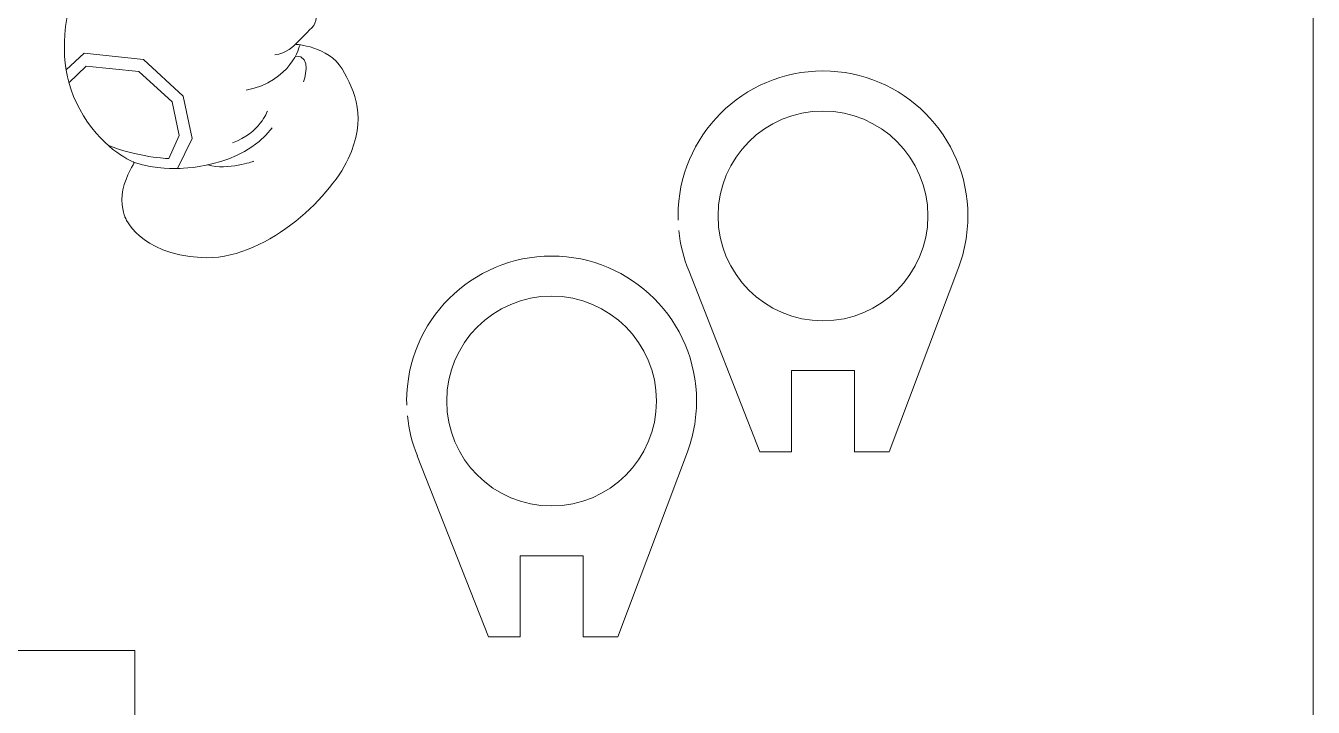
# Model space of a CAD drawing. Header units: centimetres. Extents: x -65 to 125, y -59 to 116.
# Drawn here: x 19.41 to 26.77, y 2.06 to 5.96 of the extents above; entities that cross this region are included whole.
import ezdxf

# ---------------------------------------------------------------- set-up
doc = ezdxf.new("R2010")
doc.units = ezdxf.units.CM
doc.header["$MEASUREMENT"] = 0
doc.layers.add('layer 1', color=7, linetype='Continuous')

msp = doc.modelspace()

# ---------------------------------------------------------------- linework, layer by layer
at = {"layer": 'layer 1', "color": 250, "lineweight": 9}
for points, knots in [([(-27.41654, 31.46228), (-27.41654, 31.46228), (26.77014, 31.46228), (26.77014, 31.46228), (26.77014, 31.46228), (26.77014, 31.46228), (26.77014, -20.81939), (26.77014, -20.81939), (26.77014, -20.81939), (26.77014, -20.81939), (-27.41654, -20.81939), (-27.41654, -20.81939), (-27.41654, -20.81939), (-27.41654, -20.81939), (-27.41654, 31.46228), (-27.41654, 31.46228)], [0, 0, 0, 0, 0.2, 0.2, 0.2, 0.2, 0.4, 0.4, 0.4, 0.4, 0.6, 0.6, 0.6, 0.6, 1, 1, 1, 1]), ([(23.13699, 4.86869), (23.13699, 4.86869), (23.13699, 4.86869), (23.13699, 4.86869), (23.13699, 4.86869), (23.13699, 5.32654), (23.50816, 5.69771), (23.96601, 5.69771)], [0, 0, 0, 0, 0.3333333, 0.3333333, 0.3333333, 0.3333333, 1, 1, 1, 1]), ([(24.79503, 4.86869), (24.79503, 4.86869), (24.79503, 4.86869), (24.79503, 4.86869), (24.79503, 4.86869), (24.79503, 4.76616), (24.77637, 4.66801), (24.74234, 4.57737)], [0, 0, 0, 0, 0.3333333, 0.3333333, 0.3333333, 0.3333333, 1, 1, 1, 1]), ([(23.19803, 4.55606), (23.19803, 4.55606), (23.19803, 4.55606), (23.19803, 4.55606), (23.19803, 4.55606), (23.16877, 4.62786), (23.14925, 4.70467), (23.14119, 4.78487)], [0, 0, 0, 0, 0.3333333, 0.3333333, 0.3333333, 0.3333333, 1, 1, 1, 1]), ([(21.58477, 3.81035), (21.58477, 3.81035), (21.58477, 3.81035), (21.58477, 3.81035), (21.58477, 3.81035), (21.58477, 4.2682), (21.95594, 4.63937), (22.41379, 4.63937)], [0, 0, 0, 0, 0.3333333, 0.3333333, 0.3333333, 0.3333333, 1, 1, 1, 1]), ([(24.74241, 4.57741), (24.74241, 4.57741), (24.74241, 4.57741), (24.74241, 4.57741), (24.74241, 4.57741), (24.74241, 4.57741), (24.34525, 3.51931), (24.34525, 3.51931)], [0, 0, 0, 0, 0.3333333, 0.3333333, 0.3333333, 0.3333333, 1, 1, 1, 1]), ([(24.74234, 4.57737), (24.74234, 4.57737), (24.74234, 4.57737), (24.74234, 4.57737), (24.74234, 4.57737), (24.74234, 4.57737), (24.74241, 4.57741), (24.74241, 4.57741)], [0, 0, 0, 0, 0.3333333, 0.3333333, 0.3333333, 0.3333333, 1, 1, 1, 1]), ([(23.60442, 3.51931), (23.60442, 3.51931), (23.60442, 3.51931), (23.60442, 3.51931), (23.60442, 3.51931), (23.60442, 3.51931), (23.19795, 4.5561), (23.19795, 4.5561)], [0, 0, 0, 0, 0.3333333, 0.3333333, 0.3333333, 0.3333333, 1, 1, 1, 1]), ([(23.19795, 4.5561), (23.19795, 4.5561), (23.19795, 4.5561), (23.19795, 4.5561), (23.19795, 4.5561), (23.19795, 4.5561), (23.19803, 4.55606), (23.19803, 4.55606)], [0, 0, 0, 0, 0.3333333, 0.3333333, 0.3333333, 0.3333333, 1, 1, 1, 1]), ([(24.14682, 3.98389), (24.14682, 3.98389), (24.14682, 3.98389), (24.14682, 3.98389), (24.14682, 3.98389), (24.14682, 3.98389), (23.78682, 3.98389), (23.78682, 3.98389)], [0, 0, 0, 0, 0.3333333, 0.3333333, 0.3333333, 0.3333333, 1, 1, 1, 1]), ([(23.78682, 3.98389), (23.78682, 3.98389), (23.78682, 3.98389), (23.78682, 3.98389), (23.78682, 3.98389), (23.78682, 3.98389), (23.78682, 3.51931), (23.78682, 3.51931)], [0, 0, 0, 0, 0.3333333, 0.3333333, 0.3333333, 0.3333333, 1, 1, 1, 1]), ([(24.14682, 3.51931), (24.14682, 3.51931), (24.14682, 3.51931), (24.14682, 3.51931), (24.14682, 3.51931), (24.14682, 3.51931), (24.14682, 3.98389), (24.14682, 3.98389)], [0, 0, 0, 0, 0.3333333, 0.3333333, 0.3333333, 0.3333333, 1, 1, 1, 1]), ([(23.24281, 3.81035), (23.24281, 3.81035), (23.24281, 3.81035), (23.24281, 3.81035), (23.24281, 3.81035), (23.24281, 3.70782), (23.22415, 3.60967), (23.19012, 3.51903)], [0, 0, 0, 0, 0.3333333, 0.3333333, 0.3333333, 0.3333333, 1, 1, 1, 1]), ([(21.64581, 3.49772), (21.64581, 3.49772), (21.64581, 3.49772), (21.64581, 3.49772), (21.64581, 3.49772), (21.61655, 3.56952), (21.59703, 3.64633), (21.58897, 3.72653)], [0, 0, 0, 0, 0.3333333, 0.3333333, 0.3333333, 0.3333333, 1, 1, 1, 1]), ([(22.0522, 2.46097), (22.0522, 2.46097), (22.0522, 2.46097), (22.0522, 2.46097), (22.0522, 2.46097), (22.0522, 2.46097), (21.64573, 3.49776), (21.64573, 3.49776)], [0, 0, 0, 0, 0.3333333, 0.3333333, 0.3333333, 0.3333333, 1, 1, 1, 1]), ([(21.64573, 3.49776), (21.64573, 3.49776), (21.64573, 3.49776), (21.64573, 3.49776), (21.64573, 3.49776), (21.64573, 3.49776), (21.64581, 3.49772), (21.64581, 3.49772)], [0, 0, 0, 0, 0.3333333, 0.3333333, 0.3333333, 0.3333333, 1, 1, 1, 1]), ([(23.19019, 3.51907), (23.19019, 3.51907), (23.19019, 3.51907), (23.19019, 3.51907), (23.19019, 3.51907), (23.19019, 3.51907), (22.79303, 2.46097), (22.79303, 2.46097)], [0, 0, 0, 0, 0.3333333, 0.3333333, 0.3333333, 0.3333333, 1, 1, 1, 1]), ([(23.19012, 3.51903), (23.19012, 3.51903), (23.19012, 3.51903), (23.19012, 3.51903), (23.19012, 3.51903), (23.19012, 3.51903), (23.19019, 3.51907), (23.19019, 3.51907)], [0, 0, 0, 0, 0.3333333, 0.3333333, 0.3333333, 0.3333333, 1, 1, 1, 1]), ([(23.78682, 3.51931), (23.78682, 3.51931), (23.78682, 3.51931), (23.78682, 3.51931), (23.78682, 3.51931), (23.78682, 3.51931), (23.60442, 3.51931), (23.60442, 3.51931)], [0, 0, 0, 0, 0.3333333, 0.3333333, 0.3333333, 0.3333333, 1, 1, 1, 1]), ([(24.34525, 3.51931), (24.34525, 3.51931), (24.34525, 3.51931), (24.34525, 3.51931), (24.34525, 3.51931), (24.34525, 3.51931), (24.14682, 3.51931), (24.14682, 3.51931)], [0, 0, 0, 0, 0.3333333, 0.3333333, 0.3333333, 0.3333333, 1, 1, 1, 1]), ([(22.5946, 2.92555), (22.5946, 2.92555), (22.5946, 2.92555), (22.5946, 2.92555), (22.5946, 2.92555), (22.5946, 2.92555), (22.2346, 2.92555), (22.2346, 2.92555)], [0, 0, 0, 0, 0.3333333, 0.3333333, 0.3333333, 0.3333333, 1, 1, 1, 1]), ([(22.2346, 2.92555), (22.2346, 2.92555), (22.2346, 2.92555), (22.2346, 2.92555), (22.2346, 2.92555), (22.2346, 2.92555), (22.2346, 2.46097), (22.2346, 2.46097)], [0, 0, 0, 0, 0.3333333, 0.3333333, 0.3333333, 0.3333333, 1, 1, 1, 1]), ([(22.5946, 2.46097), (22.5946, 2.46097), (22.5946, 2.46097), (22.5946, 2.46097), (22.5946, 2.46097), (22.5946, 2.46097), (22.5946, 2.92555), (22.5946, 2.92555)], [0, 0, 0, 0, 0.3333333, 0.3333333, 0.3333333, 0.3333333, 1, 1, 1, 1]), ([(22.2346, 2.46097), (22.2346, 2.46097), (22.2346, 2.46097), (22.2346, 2.46097), (22.2346, 2.46097), (22.2346, 2.46097), (22.0522, 2.46097), (22.0522, 2.46097)], [0, 0, 0, 0, 0.3333333, 0.3333333, 0.3333333, 0.3333333, 1, 1, 1, 1]), ([(22.79303, 2.46097), (22.79303, 2.46097), (22.79303, 2.46097), (22.79303, 2.46097), (22.79303, 2.46097), (22.79303, 2.46097), (22.5946, 2.46097), (22.5946, 2.46097)], [0, 0, 0, 0, 0.3333333, 0.3333333, 0.3333333, 0.3333333, 1, 1, 1, 1])]:
    msp.add_open_spline(points, degree=3, knots=knots, dxfattribs=at)
at = {"layer": 'layer 1', "color": 142, "lineweight": 9}
for points, knots in [([(19.73684, 5.44112), (19.73684, 5.44112), (19.73684, 5.44112), (19.73684, 5.44112), (19.73684, 5.44112), (19.61632, 5.64128), (19.60281, 5.82508), (19.65729, 6.09517)], [0, 0, 0, 0, 0.3333333, 0.3333333, 0.3333333, 0.3333333, 1, 1, 1, 1]), ([(21.06882, 6.02877), (21.06882, 6.02877), (21.06882, 6.02877), (21.06882, 6.02877), (21.06882, 6.02877), (21.06882, 6.02877), (21.07401, 5.97678), (21.04283, 5.94535)], [0, 0, 0, 0, 0.3333333, 0.3333333, 0.3333333, 0.3333333, 1, 1, 1, 1]), ([(21.04283, 5.94535), (21.04283, 5.94535), (21.04283, 5.94535), (21.04283, 5.94535), (21.04283, 5.94535), (21.01165, 5.91392), (20.94791, 5.85022), (20.94791, 5.85022)], [0, 0, 0, 0, 0.3333333, 0.3333333, 0.3333333, 0.3333333, 1, 1, 1, 1]), ([(20.94791, 5.85022), (20.94791, 5.85022), (20.94791, 5.85022), (20.94791, 5.85022), (20.94791, 5.85022), (20.94791, 5.85022), (21.13915, 5.84071), (21.21511, 5.71029), (21.21511, 5.71029), (21.21511, 5.71029), (21.21511, 5.71029), (21.21511, 5.71029), (21.21511, 5.71029), (21.29107, 5.57987), (21.35832, 5.42795), (21.25038, 5.19553)], [0, 0, 0, 0, 0.2, 0.2, 0.2, 0.2, 0.4, 0.4, 0.4, 0.4, 0.6, 0.6, 0.6, 0.6, 1, 1, 1, 1]), ([(23.96601, 5.46869), (23.63464, 5.46869), (23.36601, 5.20006), (23.36601, 4.86869), (23.36601, 4.86869), (23.36601, 4.53732), (23.63464, 4.26869), (23.96601, 4.26869), (23.96601, 4.26869), (24.29738, 4.26869), (24.56601, 4.53732), (24.56601, 4.86869), (24.56601, 4.86869), (24.56601, 5.20006), (24.29738, 5.46869), (23.96601, 5.46869)], [0, 0, 0, 0, 0.2, 0.2, 0.2, 0.2, 0.4, 0.4, 0.4, 0.4, 0.6, 0.6, 0.6, 0.6, 1, 1, 1, 1]), ([(23.96601, 5.46869), (23.63464, 5.46869), (23.36601, 5.20006), (23.36601, 4.86869), (23.36601, 4.86869), (23.36601, 4.53732), (23.63464, 4.26869), (23.96601, 4.26869), (23.96601, 4.26869), (24.29738, 4.26869), (24.56601, 4.53732), (24.56601, 4.86869), (24.56601, 4.86869), (24.56601, 5.20006), (24.29738, 5.46869), (23.96601, 5.46869)], [0, 0, 0, 0, 0.2, 0.2, 0.2, 0.2, 0.4, 0.4, 0.4, 0.4, 0.6, 0.6, 0.6, 0.6, 1, 1, 1, 1]), ([(23.96601, 5.46869), (23.63464, 5.46869), (23.36601, 5.20006), (23.36601, 4.86869), (23.36601, 4.86869), (23.36601, 4.53732), (23.63464, 4.26869), (23.96601, 4.26869), (23.96601, 4.26869), (24.29738, 4.26869), (24.56601, 4.53732), (24.56601, 4.86869), (24.56601, 4.86869), (24.56601, 5.20006), (24.29738, 5.46869), (23.96601, 5.46869)], [0, 0, 0, 0, 0.2, 0.2, 0.2, 0.2, 0.4, 0.4, 0.4, 0.4, 0.6, 0.6, 0.6, 0.6, 1, 1, 1, 1]), ([(23.96601, 5.46869), (23.63464, 5.46869), (23.36601, 5.20006), (23.36601, 4.86869), (23.36601, 4.86869), (23.36601, 4.53732), (23.63464, 4.26869), (23.96601, 4.26869), (23.96601, 4.26869), (24.29738, 4.26869), (24.56601, 4.53732), (24.56601, 4.86869), (24.56601, 4.86869), (24.56601, 5.20006), (24.29738, 5.46869), (23.96601, 5.46869)], [0, 0, 0, 0, 0.2, 0.2, 0.2, 0.2, 0.4, 0.4, 0.4, 0.4, 0.6, 0.6, 0.6, 0.6, 1, 1, 1, 1]), ([(23.96601, 5.46869), (23.63464, 5.46869), (23.36601, 5.20006), (23.36601, 4.86869), (23.36601, 4.86869), (23.36601, 4.53732), (23.63464, 4.26869), (23.96601, 4.26869), (23.96601, 4.26869), (24.29738, 4.26869), (24.56601, 4.53732), (24.56601, 4.86869), (24.56601, 4.86869), (24.56601, 5.20006), (24.29738, 5.46869), (23.96601, 5.46869)], [0, 0, 0, 0, 0.2, 0.2, 0.2, 0.2, 0.4, 0.4, 0.4, 0.4, 0.6, 0.6, 0.6, 0.6, 1, 1, 1, 1]), ([(23.96601, 5.46869), (23.63464, 5.46869), (23.36601, 5.20006), (23.36601, 4.86869), (23.36601, 4.86869), (23.36601, 4.53732), (23.63464, 4.26869), (23.96601, 4.26869), (23.96601, 4.26869), (24.29738, 4.26869), (24.56601, 4.53732), (24.56601, 4.86869), (24.56601, 4.86869), (24.56601, 5.20006), (24.29738, 5.46869), (23.96601, 5.46869)], [0, 0, 0, 0, 0.2, 0.2, 0.2, 0.2, 0.4, 0.4, 0.4, 0.4, 0.6, 0.6, 0.6, 0.6, 1, 1, 1, 1]), ([(23.96601, 5.46869), (23.63464, 5.46869), (23.36601, 5.20006), (23.36601, 4.86869), (23.36601, 4.86869), (23.36601, 4.53732), (23.63464, 4.26869), (23.96601, 4.26869), (23.96601, 4.26869), (24.29738, 4.26869), (24.56601, 4.53732), (24.56601, 4.86869), (24.56601, 4.86869), (24.56601, 5.20006), (24.29738, 5.46869), (23.96601, 5.46869)], [0, 0, 0, 0, 0.2, 0.2, 0.2, 0.2, 0.4, 0.4, 0.4, 0.4, 0.6, 0.6, 0.6, 0.6, 1, 1, 1, 1]), ([(23.96601, 5.46869), (23.63464, 5.46869), (23.36601, 5.20006), (23.36601, 4.86869), (23.36601, 4.86869), (23.36601, 4.53732), (23.63464, 4.26869), (23.96601, 4.26869), (23.96601, 4.26869), (24.29738, 4.26869), (24.56601, 4.53732), (24.56601, 4.86869), (24.56601, 4.86869), (24.56601, 5.20006), (24.29738, 5.46869), (23.96601, 5.46869)], [0, 0, 0, 0, 0.2, 0.2, 0.2, 0.2, 0.4, 0.4, 0.4, 0.4, 0.6, 0.6, 0.6, 0.6, 1, 1, 1, 1]), ([(23.96601, 5.46869), (23.63464, 5.46869), (23.36601, 5.20006), (23.36601, 4.86869), (23.36601, 4.86869), (23.36601, 4.53732), (23.63464, 4.26869), (23.96601, 4.26869), (23.96601, 4.26869), (24.29738, 4.26869), (24.56601, 4.53732), (24.56601, 4.86869), (24.56601, 4.86869), (24.56601, 5.20006), (24.29738, 5.46869), (23.96601, 5.46869)], [0, 0, 0, 0, 0.2, 0.2, 0.2, 0.2, 0.4, 0.4, 0.4, 0.4, 0.6, 0.6, 0.6, 0.6, 1, 1, 1, 1]), ([(23.96601, 5.46869), (23.63464, 5.46869), (23.36601, 5.20006), (23.36601, 4.86869), (23.36601, 4.86869), (23.36601, 4.53732), (23.63464, 4.26869), (23.96601, 4.26869), (23.96601, 4.26869), (24.29738, 4.26869), (24.56601, 4.53732), (24.56601, 4.86869), (24.56601, 4.86869), (24.56601, 5.20006), (24.29738, 5.46869), (23.96601, 5.46869)], [0, 0, 0, 0, 0.2, 0.2, 0.2, 0.2, 0.4, 0.4, 0.4, 0.4, 0.6, 0.6, 0.6, 0.6, 1, 1, 1, 1]), ([(23.96601, 5.46869), (23.63464, 5.46869), (23.36601, 5.20006), (23.36601, 4.86869), (23.36601, 4.86869), (23.36601, 4.53732), (23.63464, 4.26869), (23.96601, 4.26869), (23.96601, 4.26869), (24.29738, 4.26869), (24.56601, 4.53732), (24.56601, 4.86869), (24.56601, 4.86869), (24.56601, 5.20006), (24.29738, 5.46869), (23.96601, 5.46869)], [0, 0, 0, 0, 0.2, 0.2, 0.2, 0.2, 0.4, 0.4, 0.4, 0.4, 0.6, 0.6, 0.6, 0.6, 1, 1, 1, 1]), ([(23.96601, 5.46869), (23.63464, 5.46869), (23.36601, 5.20006), (23.36601, 4.86869), (23.36601, 4.86869), (23.36601, 4.53732), (23.63464, 4.26869), (23.96601, 4.26869), (23.96601, 4.26869), (24.29738, 4.26869), (24.56601, 4.53732), (24.56601, 4.86869), (24.56601, 4.86869), (24.56601, 5.20006), (24.29738, 5.46869), (23.96601, 5.46869)], [0, 0, 0, 0, 0.2, 0.2, 0.2, 0.2, 0.4, 0.4, 0.4, 0.4, 0.6, 0.6, 0.6, 0.6, 1, 1, 1, 1]), ([(23.96601, 5.46869), (23.63464, 5.46869), (23.36601, 5.20006), (23.36601, 4.86869), (23.36601, 4.86869), (23.36601, 4.53732), (23.63464, 4.26869), (23.96601, 4.26869), (23.96601, 4.26869), (24.29738, 4.26869), (24.56601, 4.53732), (24.56601, 4.86869), (24.56601, 4.86869), (24.56601, 5.20006), (24.29738, 5.46869), (23.96601, 5.46869)], [0, 0, 0, 0, 0.2, 0.2, 0.2, 0.2, 0.4, 0.4, 0.4, 0.4, 0.6, 0.6, 0.6, 0.6, 1, 1, 1, 1]), ([(23.96601, 5.46869), (23.63464, 5.46869), (23.36601, 5.20006), (23.36601, 4.86869), (23.36601, 4.86869), (23.36601, 4.53732), (23.63464, 4.26869), (23.96601, 4.26869), (23.96601, 4.26869), (24.29738, 4.26869), (24.56601, 4.53732), (24.56601, 4.86869), (24.56601, 4.86869), (24.56601, 5.20006), (24.29738, 5.46869), (23.96601, 5.46869)], [0, 0, 0, 0, 0.2, 0.2, 0.2, 0.2, 0.4, 0.4, 0.4, 0.4, 0.6, 0.6, 0.6, 0.6, 1, 1, 1, 1]), ([(23.96601, 5.46869), (23.63464, 5.46869), (23.36601, 5.20006), (23.36601, 4.86869), (23.36601, 4.86869), (23.36601, 4.53732), (23.63464, 4.26869), (23.96601, 4.26869), (23.96601, 4.26869), (24.29738, 4.26869), (24.56601, 4.53732), (24.56601, 4.86869), (24.56601, 4.86869), (24.56601, 5.20006), (24.29738, 5.46869), (23.96601, 5.46869)], [0, 0, 0, 0, 0.2, 0.2, 0.2, 0.2, 0.4, 0.4, 0.4, 0.4, 0.6, 0.6, 0.6, 0.6, 1, 1, 1, 1]), ([(23.96601, 5.46869), (23.63464, 5.46869), (23.36601, 5.20006), (23.36601, 4.86869), (23.36601, 4.86869), (23.36601, 4.53732), (23.63464, 4.26869), (23.96601, 4.26869), (23.96601, 4.26869), (24.29738, 4.26869), (24.56601, 4.53732), (24.56601, 4.86869), (24.56601, 4.86869), (24.56601, 5.20006), (24.29738, 5.46869), (23.96601, 5.46869)], [0, 0, 0, 0, 0.2, 0.2, 0.2, 0.2, 0.4, 0.4, 0.4, 0.4, 0.6, 0.6, 0.6, 0.6, 1, 1, 1, 1]), ([(23.96601, 5.46869), (23.63464, 5.46869), (23.36601, 5.20006), (23.36601, 4.86869), (23.36601, 4.86869), (23.36601, 4.53732), (23.63464, 4.26869), (23.96601, 4.26869), (23.96601, 4.26869), (24.29738, 4.26869), (24.56601, 4.53732), (24.56601, 4.86869), (24.56601, 4.86869), (24.56601, 5.20006), (24.29738, 5.46869), (23.96601, 5.46869)], [0, 0, 0, 0, 0.2, 0.2, 0.2, 0.2, 0.4, 0.4, 0.4, 0.4, 0.6, 0.6, 0.6, 0.6, 1, 1, 1, 1]), ([(23.96601, 5.46869), (23.63464, 5.46869), (23.36601, 5.20006), (23.36601, 4.86869), (23.36601, 4.86869), (23.36601, 4.53732), (23.63464, 4.26869), (23.96601, 4.26869), (23.96601, 4.26869), (24.29738, 4.26869), (24.56601, 4.53732), (24.56601, 4.86869), (24.56601, 4.86869), (24.56601, 5.20006), (24.29738, 5.46869), (23.96601, 5.46869)], [0, 0, 0, 0, 0.2, 0.2, 0.2, 0.2, 0.4, 0.4, 0.4, 0.4, 0.6, 0.6, 0.6, 0.6, 1, 1, 1, 1]), ([(23.96601, 5.46869), (23.63464, 5.46869), (23.36601, 5.20006), (23.36601, 4.86869), (23.36601, 4.86869), (23.36601, 4.53732), (23.63464, 4.26869), (23.96601, 4.26869), (23.96601, 4.26869), (24.29738, 4.26869), (24.56601, 4.53732), (24.56601, 4.86869), (24.56601, 4.86869), (24.56601, 5.20006), (24.29738, 5.46869), (23.96601, 5.46869)], [0, 0, 0, 0, 0.2, 0.2, 0.2, 0.2, 0.4, 0.4, 0.4, 0.4, 0.6, 0.6, 0.6, 0.6, 1, 1, 1, 1]), ([(23.96601, 5.46869), (23.63464, 5.46869), (23.36601, 5.20006), (23.36601, 4.86869), (23.36601, 4.86869), (23.36601, 4.53732), (23.63464, 4.26869), (23.96601, 4.26869), (23.96601, 4.26869), (24.29738, 4.26869), (24.56601, 4.53732), (24.56601, 4.86869), (24.56601, 4.86869), (24.56601, 5.20006), (24.29738, 5.46869), (23.96601, 5.46869)], [0, 0, 0, 0, 0.2, 0.2, 0.2, 0.2, 0.4, 0.4, 0.4, 0.4, 0.6, 0.6, 0.6, 0.6, 1, 1, 1, 1]), ([(23.96601, 5.46869), (23.63464, 5.46869), (23.36601, 5.20006), (23.36601, 4.86869), (23.36601, 4.86869), (23.36601, 4.53732), (23.63464, 4.26869), (23.96601, 4.26869), (23.96601, 4.26869), (24.29738, 4.26869), (24.56601, 4.53732), (24.56601, 4.86869), (24.56601, 4.86869), (24.56601, 5.20006), (24.29738, 5.46869), (23.96601, 5.46869)], [0, 0, 0, 0, 0.2, 0.2, 0.2, 0.2, 0.4, 0.4, 0.4, 0.4, 0.6, 0.6, 0.6, 0.6, 1, 1, 1, 1]), ([(20.02716, 5.17438), (20.02716, 5.17438), (20.02716, 5.17438), (20.02716, 5.17438), (20.02716, 5.17438), (20.02716, 5.17438), (19.85735, 5.24096), (19.73684, 5.44112)], [0, 0, 0, 0, 0.3333333, 0.3333333, 0.3333333, 0.3333333, 1, 1, 1, 1]), ([(19.96162, 5.01876), (19.96162, 5.01876), (19.96162, 5.01876), (19.96162, 5.01876), (19.96162, 5.01876), (19.98069, 5.10031), (20.02716, 5.17438), (20.02716, 5.17438)], [0, 0, 0, 0, 0.3333333, 0.3333333, 0.3333333, 0.3333333, 1, 1, 1, 1]), ([(21.25038, 5.19553), (21.25038, 5.19553), (21.25038, 5.19553), (21.25038, 5.19553), (21.25038, 5.19553), (21.14243, 4.9631), (20.76455, 4.60941), (20.40846, 4.63021)], [0, 0, 0, 0, 0.3333333, 0.3333333, 0.3333333, 0.3333333, 1, 1, 1, 1]), ([(19.97352, 4.86248), (19.97352, 4.86248), (19.97352, 4.86248), (19.97352, 4.86248), (19.97352, 4.86248), (19.97352, 4.86248), (19.94256, 4.93721), (19.96162, 5.01876)], [0, 0, 0, 0, 0.3333333, 0.3333333, 0.3333333, 0.3333333, 1, 1, 1, 1]), ([(20.40846, 4.63021), (20.40846, 4.63021), (20.40846, 4.63021), (20.40846, 4.63021), (20.40846, 4.63021), (20.05236, 4.651), (19.97352, 4.86248), (19.97352, 4.86248)], [0, 0, 0, 0, 0.3333333, 0.3333333, 0.3333333, 0.3333333, 1, 1, 1, 1]), ([(22.41379, 4.41035), (22.08242, 4.41035), (21.81379, 4.14172), (21.81379, 3.81035), (21.81379, 3.81035), (21.81379, 3.47898), (22.08242, 3.21035), (22.41379, 3.21035), (22.41379, 3.21035), (22.74516, 3.21035), (23.01379, 3.47898), (23.01379, 3.81035), (23.01379, 3.81035), (23.01379, 4.14172), (22.74516, 4.41035), (22.41379, 4.41035)], [0, 0, 0, 0, 0.2, 0.2, 0.2, 0.2, 0.4, 0.4, 0.4, 0.4, 0.6, 0.6, 0.6, 0.6, 1, 1, 1, 1]), ([(22.41379, 4.41035), (22.08242, 4.41035), (21.81379, 4.14172), (21.81379, 3.81035), (21.81379, 3.81035), (21.81379, 3.47898), (22.08242, 3.21035), (22.41379, 3.21035), (22.41379, 3.21035), (22.74516, 3.21035), (23.01379, 3.47898), (23.01379, 3.81035), (23.01379, 3.81035), (23.01379, 4.14172), (22.74516, 4.41035), (22.41379, 4.41035)], [0, 0, 0, 0, 0.2, 0.2, 0.2, 0.2, 0.4, 0.4, 0.4, 0.4, 0.6, 0.6, 0.6, 0.6, 1, 1, 1, 1]), ([(22.41379, 4.41035), (22.08242, 4.41035), (21.81379, 4.14172), (21.81379, 3.81035), (21.81379, 3.81035), (21.81379, 3.47898), (22.08242, 3.21035), (22.41379, 3.21035), (22.41379, 3.21035), (22.74516, 3.21035), (23.01379, 3.47898), (23.01379, 3.81035), (23.01379, 3.81035), (23.01379, 4.14172), (22.74516, 4.41035), (22.41379, 4.41035)], [0, 0, 0, 0, 0.2, 0.2, 0.2, 0.2, 0.4, 0.4, 0.4, 0.4, 0.6, 0.6, 0.6, 0.6, 1, 1, 1, 1]), ([(22.41379, 4.41035), (22.08242, 4.41035), (21.81379, 4.14172), (21.81379, 3.81035), (21.81379, 3.81035), (21.81379, 3.47898), (22.08242, 3.21035), (22.41379, 3.21035), (22.41379, 3.21035), (22.74516, 3.21035), (23.01379, 3.47898), (23.01379, 3.81035), (23.01379, 3.81035), (23.01379, 4.14172), (22.74516, 4.41035), (22.41379, 4.41035)], [0, 0, 0, 0, 0.2, 0.2, 0.2, 0.2, 0.4, 0.4, 0.4, 0.4, 0.6, 0.6, 0.6, 0.6, 1, 1, 1, 1]), ([(22.41379, 4.41035), (22.08242, 4.41035), (21.81379, 4.14172), (21.81379, 3.81035), (21.81379, 3.81035), (21.81379, 3.47898), (22.08242, 3.21035), (22.41379, 3.21035), (22.41379, 3.21035), (22.74516, 3.21035), (23.01379, 3.47898), (23.01379, 3.81035), (23.01379, 3.81035), (23.01379, 4.14172), (22.74516, 4.41035), (22.41379, 4.41035)], [0, 0, 0, 0, 0.2, 0.2, 0.2, 0.2, 0.4, 0.4, 0.4, 0.4, 0.6, 0.6, 0.6, 0.6, 1, 1, 1, 1]), ([(22.41379, 4.41035), (22.08242, 4.41035), (21.81379, 4.14172), (21.81379, 3.81035), (21.81379, 3.81035), (21.81379, 3.47898), (22.08242, 3.21035), (22.41379, 3.21035), (22.41379, 3.21035), (22.74516, 3.21035), (23.01379, 3.47898), (23.01379, 3.81035), (23.01379, 3.81035), (23.01379, 4.14172), (22.74516, 4.41035), (22.41379, 4.41035)], [0, 0, 0, 0, 0.2, 0.2, 0.2, 0.2, 0.4, 0.4, 0.4, 0.4, 0.6, 0.6, 0.6, 0.6, 1, 1, 1, 1]), ([(22.41379, 4.41035), (22.08242, 4.41035), (21.81379, 4.14172), (21.81379, 3.81035), (21.81379, 3.81035), (21.81379, 3.47898), (22.08242, 3.21035), (22.41379, 3.21035), (22.41379, 3.21035), (22.74516, 3.21035), (23.01379, 3.47898), (23.01379, 3.81035), (23.01379, 3.81035), (23.01379, 4.14172), (22.74516, 4.41035), (22.41379, 4.41035)], [0, 0, 0, 0, 0.2, 0.2, 0.2, 0.2, 0.4, 0.4, 0.4, 0.4, 0.6, 0.6, 0.6, 0.6, 1, 1, 1, 1]), ([(22.41379, 4.41035), (22.08242, 4.41035), (21.81379, 4.14172), (21.81379, 3.81035), (21.81379, 3.81035), (21.81379, 3.47898), (22.08242, 3.21035), (22.41379, 3.21035), (22.41379, 3.21035), (22.74516, 3.21035), (23.01379, 3.47898), (23.01379, 3.81035), (23.01379, 3.81035), (23.01379, 4.14172), (22.74516, 4.41035), (22.41379, 4.41035)], [0, 0, 0, 0, 0.2, 0.2, 0.2, 0.2, 0.4, 0.4, 0.4, 0.4, 0.6, 0.6, 0.6, 0.6, 1, 1, 1, 1]), ([(22.41379, 4.41035), (22.08242, 4.41035), (21.81379, 4.14172), (21.81379, 3.81035), (21.81379, 3.81035), (21.81379, 3.47898), (22.08242, 3.21035), (22.41379, 3.21035), (22.41379, 3.21035), (22.74516, 3.21035), (23.01379, 3.47898), (23.01379, 3.81035), (23.01379, 3.81035), (23.01379, 4.14172), (22.74516, 4.41035), (22.41379, 4.41035)], [0, 0, 0, 0, 0.2, 0.2, 0.2, 0.2, 0.4, 0.4, 0.4, 0.4, 0.6, 0.6, 0.6, 0.6, 1, 1, 1, 1]), ([(22.41379, 4.41035), (22.08242, 4.41035), (21.81379, 4.14172), (21.81379, 3.81035), (21.81379, 3.81035), (21.81379, 3.47898), (22.08242, 3.21035), (22.41379, 3.21035), (22.41379, 3.21035), (22.74516, 3.21035), (23.01379, 3.47898), (23.01379, 3.81035), (23.01379, 3.81035), (23.01379, 4.14172), (22.74516, 4.41035), (22.41379, 4.41035)], [0, 0, 0, 0, 0.2, 0.2, 0.2, 0.2, 0.4, 0.4, 0.4, 0.4, 0.6, 0.6, 0.6, 0.6, 1, 1, 1, 1]), ([(22.41379, 4.41035), (22.08242, 4.41035), (21.81379, 4.14172), (21.81379, 3.81035), (21.81379, 3.81035), (21.81379, 3.47898), (22.08242, 3.21035), (22.41379, 3.21035), (22.41379, 3.21035), (22.74516, 3.21035), (23.01379, 3.47898), (23.01379, 3.81035), (23.01379, 3.81035), (23.01379, 4.14172), (22.74516, 4.41035), (22.41379, 4.41035)], [0, 0, 0, 0, 0.2, 0.2, 0.2, 0.2, 0.4, 0.4, 0.4, 0.4, 0.6, 0.6, 0.6, 0.6, 1, 1, 1, 1]), ([(22.41379, 4.41035), (22.08242, 4.41035), (21.81379, 4.14172), (21.81379, 3.81035), (21.81379, 3.81035), (21.81379, 3.47898), (22.08242, 3.21035), (22.41379, 3.21035), (22.41379, 3.21035), (22.74516, 3.21035), (23.01379, 3.47898), (23.01379, 3.81035), (23.01379, 3.81035), (23.01379, 4.14172), (22.74516, 4.41035), (22.41379, 4.41035)], [0, 0, 0, 0, 0.2, 0.2, 0.2, 0.2, 0.4, 0.4, 0.4, 0.4, 0.6, 0.6, 0.6, 0.6, 1, 1, 1, 1]), ([(22.41379, 4.41035), (22.08242, 4.41035), (21.81379, 4.14172), (21.81379, 3.81035), (21.81379, 3.81035), (21.81379, 3.47898), (22.08242, 3.21035), (22.41379, 3.21035), (22.41379, 3.21035), (22.74516, 3.21035), (23.01379, 3.47898), (23.01379, 3.81035), (23.01379, 3.81035), (23.01379, 4.14172), (22.74516, 4.41035), (22.41379, 4.41035)], [0, 0, 0, 0, 0.2, 0.2, 0.2, 0.2, 0.4, 0.4, 0.4, 0.4, 0.6, 0.6, 0.6, 0.6, 1, 1, 1, 1]), ([(22.41379, 4.41035), (22.08242, 4.41035), (21.81379, 4.14172), (21.81379, 3.81035), (21.81379, 3.81035), (21.81379, 3.47898), (22.08242, 3.21035), (22.41379, 3.21035), (22.41379, 3.21035), (22.74516, 3.21035), (23.01379, 3.47898), (23.01379, 3.81035), (23.01379, 3.81035), (23.01379, 4.14172), (22.74516, 4.41035), (22.41379, 4.41035)], [0, 0, 0, 0, 0.2, 0.2, 0.2, 0.2, 0.4, 0.4, 0.4, 0.4, 0.6, 0.6, 0.6, 0.6, 1, 1, 1, 1]), ([(22.41379, 4.41035), (22.08242, 4.41035), (21.81379, 4.14172), (21.81379, 3.81035), (21.81379, 3.81035), (21.81379, 3.47898), (22.08242, 3.21035), (22.41379, 3.21035), (22.41379, 3.21035), (22.74516, 3.21035), (23.01379, 3.47898), (23.01379, 3.81035), (23.01379, 3.81035), (23.01379, 4.14172), (22.74516, 4.41035), (22.41379, 4.41035)], [0, 0, 0, 0, 0.2, 0.2, 0.2, 0.2, 0.4, 0.4, 0.4, 0.4, 0.6, 0.6, 0.6, 0.6, 1, 1, 1, 1]), ([(22.41379, 4.41035), (22.08242, 4.41035), (21.81379, 4.14172), (21.81379, 3.81035), (21.81379, 3.81035), (21.81379, 3.47898), (22.08242, 3.21035), (22.41379, 3.21035), (22.41379, 3.21035), (22.74516, 3.21035), (23.01379, 3.47898), (23.01379, 3.81035), (23.01379, 3.81035), (23.01379, 4.14172), (22.74516, 4.41035), (22.41379, 4.41035)], [0, 0, 0, 0, 0.2, 0.2, 0.2, 0.2, 0.4, 0.4, 0.4, 0.4, 0.6, 0.6, 0.6, 0.6, 1, 1, 1, 1]), ([(22.41379, 4.41035), (22.08242, 4.41035), (21.81379, 4.14172), (21.81379, 3.81035), (21.81379, 3.81035), (21.81379, 3.47898), (22.08242, 3.21035), (22.41379, 3.21035), (22.41379, 3.21035), (22.74516, 3.21035), (23.01379, 3.47898), (23.01379, 3.81035), (23.01379, 3.81035), (23.01379, 4.14172), (22.74516, 4.41035), (22.41379, 4.41035)], [0, 0, 0, 0, 0.2, 0.2, 0.2, 0.2, 0.4, 0.4, 0.4, 0.4, 0.6, 0.6, 0.6, 0.6, 1, 1, 1, 1]), ([(22.41379, 4.41035), (22.08242, 4.41035), (21.81379, 4.14172), (21.81379, 3.81035), (21.81379, 3.81035), (21.81379, 3.47898), (22.08242, 3.21035), (22.41379, 3.21035), (22.41379, 3.21035), (22.74516, 3.21035), (23.01379, 3.47898), (23.01379, 3.81035), (23.01379, 3.81035), (23.01379, 4.14172), (22.74516, 4.41035), (22.41379, 4.41035)], [0, 0, 0, 0, 0.2, 0.2, 0.2, 0.2, 0.4, 0.4, 0.4, 0.4, 0.6, 0.6, 0.6, 0.6, 1, 1, 1, 1]), ([(22.41379, 4.41035), (22.08242, 4.41035), (21.81379, 4.14172), (21.81379, 3.81035), (21.81379, 3.81035), (21.81379, 3.47898), (22.08242, 3.21035), (22.41379, 3.21035), (22.41379, 3.21035), (22.74516, 3.21035), (23.01379, 3.47898), (23.01379, 3.81035), (23.01379, 3.81035), (23.01379, 4.14172), (22.74516, 4.41035), (22.41379, 4.41035)], [0, 0, 0, 0, 0.2, 0.2, 0.2, 0.2, 0.4, 0.4, 0.4, 0.4, 0.6, 0.6, 0.6, 0.6, 1, 1, 1, 1]), ([(22.41379, 4.41035), (22.08242, 4.41035), (21.81379, 4.14172), (21.81379, 3.81035), (21.81379, 3.81035), (21.81379, 3.47898), (22.08242, 3.21035), (22.41379, 3.21035), (22.41379, 3.21035), (22.74516, 3.21035), (23.01379, 3.47898), (23.01379, 3.81035), (23.01379, 3.81035), (23.01379, 4.14172), (22.74516, 4.41035), (22.41379, 4.41035)], [0, 0, 0, 0, 0.2, 0.2, 0.2, 0.2, 0.4, 0.4, 0.4, 0.4, 0.6, 0.6, 0.6, 0.6, 1, 1, 1, 1]), ([(22.41379, 4.41035), (22.08242, 4.41035), (21.81379, 4.14172), (21.81379, 3.81035), (21.81379, 3.81035), (21.81379, 3.47898), (22.08242, 3.21035), (22.41379, 3.21035), (22.41379, 3.21035), (22.74516, 3.21035), (23.01379, 3.47898), (23.01379, 3.81035), (23.01379, 3.81035), (23.01379, 4.14172), (22.74516, 4.41035), (22.41379, 4.41035)], [0, 0, 0, 0, 0.2, 0.2, 0.2, 0.2, 0.4, 0.4, 0.4, 0.4, 0.6, 0.6, 0.6, 0.6, 1, 1, 1, 1])]:
    msp.add_open_spline(points, degree=3, knots=knots, dxfattribs=at)
at = {"layer": 'layer 1', "color": 242, "lineweight": 9}
for points in [[(20.97379, 5.84746), (20.97212, 5.83993), (20.92597, 5.63862), (20.66595, 5.588)], [(20.94791, 5.85022), (20.94791, 5.85022), (20.89488, 5.79365), (20.83035, 5.79032)], [(19.63676, 5.7035), (19.63676, 5.7035), (19.74092, 5.79913), (19.74092, 5.79913)], [(20.99472, 5.63502), (20.99472, 5.63502), (21.04925, 5.78919), (20.94807, 5.78244)], [(19.65306, 5.63045), (19.65306, 5.63045), (19.7524, 5.72437), (19.7524, 5.72437)], [(20.78804, 5.46767), (20.78804, 5.46767), (20.74513, 5.34348), (20.58867, 5.28678)], [(20.27352, 5.13972), (20.27352, 5.13972), (20.64002, 5.13751), (20.81472, 5.37273)], [(20.70838, 5.18122), (20.70838, 5.18122), (20.56438, 5.12796), (20.44725, 5.16064)]]:
    msp.add_open_spline(points, degree=3, dxfattribs=at)
for points in [[(19.74092, 5.79913), (19.74092, 5.79913), (19.74092, 5.79913), (19.74092, 5.79913), (19.74092, 5.79913), (19.74092, 5.79913), (20.0793, 5.7636), (20.0793, 5.7636)], [(20.0793, 5.7636), (20.0793, 5.7636), (20.0793, 5.7636), (20.0793, 5.7636), (20.0793, 5.7636), (20.0793, 5.7636), (20.30703, 5.55295), (20.30703, 5.55295)], [(19.7524, 5.72437), (19.7524, 5.72437), (19.7524, 5.72437), (19.7524, 5.72437), (19.7524, 5.72437), (19.7524, 5.72437), (20.05344, 5.69548), (20.05344, 5.69548)], [(20.05344, 5.69548), (20.05344, 5.69548), (20.05344, 5.69548), (20.05344, 5.69548), (20.05344, 5.69548), (20.05344, 5.69548), (20.24413, 5.52207), (20.24413, 5.52207)], [(20.30703, 5.55295), (20.30703, 5.55295), (20.30703, 5.55295), (20.30703, 5.55295), (20.30703, 5.55295), (20.30703, 5.55295), (20.35749, 5.31184), (20.35749, 5.31184)], [(20.24413, 5.52207), (20.24413, 5.52207), (20.24413, 5.52207), (20.24413, 5.52207), (20.24413, 5.52207), (20.24413, 5.52207), (20.28361, 5.32846), (20.28361, 5.32846)], [(20.28361, 5.32846), (20.28361, 5.32846), (20.28361, 5.32846), (20.28361, 5.32846), (20.28361, 5.32846), (20.28361, 5.32846), (20.22463, 5.19635), (20.22463, 5.19635)], [(20.35749, 5.31184), (20.35749, 5.31184), (20.35749, 5.31184), (20.35749, 5.31184), (20.35749, 5.31184), (20.35749, 5.31184), (20.27352, 5.13972), (20.27352, 5.13972)], [(20.22463, 5.19635), (20.22463, 5.19635), (20.22463, 5.19635), (20.22463, 5.19635), (20.22463, 5.19635), (20.22463, 5.19635), (20.03647, 5.20528), (19.8756, 5.27406)], [(20.27352, 5.13972), (20.27352, 5.13972), (20.27352, 5.13972), (20.27352, 5.13972), (20.27352, 5.13972), (20.27352, 5.13972), (20.1518, 5.13261), (20.02716, 5.17438)]]:
    msp.add_open_spline(points, degree=3, knots=[0, 0, 0, 0, 0.3333333, 0.3333333, 0.3333333, 0.3333333, 1, 1, 1, 1], dxfattribs=at)
at = {"layer": 'layer 1', "color": 250, "lineweight": 9}
for points in [[(23.96601, 5.69771), (24.42386, 5.69771), (24.79503, 5.32654), (24.79503, 4.86869)], [(23.13733, 4.84487), (23.1371, 4.85278), (23.13699, 4.86072), (23.13699, 4.86869)], [(22.41379, 4.63937), (22.87164, 4.63937), (23.24281, 4.2682), (23.24281, 3.81035)], [(21.58511, 3.78653), (21.58488, 3.79444), (21.58477, 3.80238), (21.58477, 3.81035)], [(20.03048, 2.38379), (20.03048, 2.38379), (15.38047, 2.38379), (15.38047, 2.38379)], [(20.03048, -0.59855), (20.03048, -0.59855), (20.03048, 2.38379), (20.03048, 2.38379)]]:
    msp.add_open_spline(points, degree=3, dxfattribs=at)
at = {"layer": 'layer 1', "color": 142, "lineweight": 9}
for points in [[(23.96601, 5.46869), (23.96601, 5.46869), (23.96601, 5.46869), (23.96601, 5.46869)], [(23.96601, 5.46869), (23.96601, 5.46869), (23.96601, 5.46869), (23.96601, 5.46869)], [(23.36601, 4.86869), (23.36601, 4.86869), (23.36601, 4.86869), (23.36601, 4.86869)], [(24.56601, 4.86869), (24.56601, 4.86869), (24.56601, 4.86869), (24.56601, 4.86869)], [(22.41379, 4.41035), (22.41379, 4.41035), (22.41379, 4.41035), (22.41379, 4.41035)], [(22.41379, 4.41035), (22.41379, 4.41035), (22.41379, 4.41035), (22.41379, 4.41035)], [(23.96601, 4.26869), (23.96601, 4.26869), (23.96601, 4.26869), (23.96601, 4.26869)], [(21.81379, 3.81035), (21.81379, 3.81035), (21.81379, 3.81035), (21.81379, 3.81035)], [(23.01379, 3.81035), (23.01379, 3.81035), (23.01379, 3.81035), (23.01379, 3.81035)], [(22.41379, 3.21035), (22.41379, 3.21035), (22.41379, 3.21035), (22.41379, 3.21035)]]:
    msp.add_open_spline(points, degree=3, dxfattribs=at)

doc.saveas('drawing.dxf')
